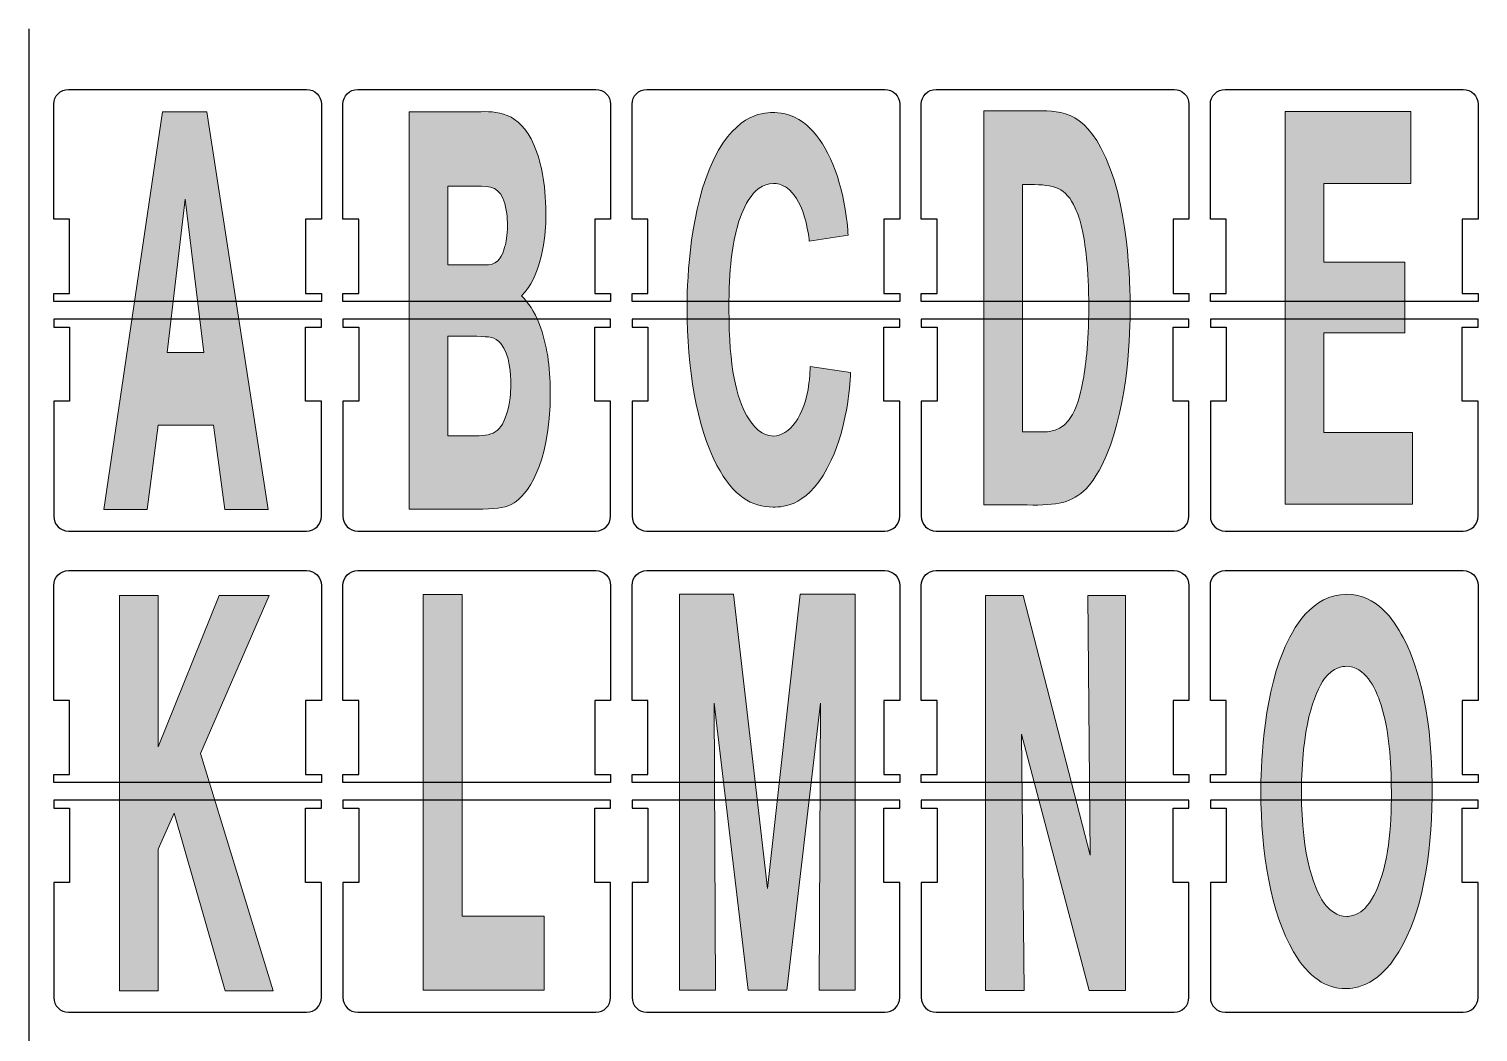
# Model space of a CAD drawing. Header units: millimetres. Extents: x 39 to 639, y -9 to 390.
# Drawn here: x 38.7 to 331, y 188 to 390.5 of the extents above; entities that cross this region are included whole.
import ezdxf

# ---------------------------------------------------------------- set-up
doc = ezdxf.new("R2010")
doc.units = ezdxf.units.MM
doc.header["$MEASUREMENT"] = 0
doc.layers.get('0').update_dxf_attribs({"lineweight": 0})

# ---------------------------------------------------------------- blocks, each defined once
blk = doc.blocks.new('Block_0')
at = {"true_color": 0xff0000, "transparency": 33554687}
h = blk.add_hatch(color=1, dxfattribs=at)
h.dxf.hatch_style = 2
edge = h.paths.add_edge_path()
edge.add_spline(control_points=[(73.96, 325.2), (73.96, 325.2), (70.16, 356.14), (70.16, 356.14), (70.16, 356.14), (66.55, 325.2), (66.55, 325.2), (66.55, 325.2), (73.96, 325.2), (73.96, 325.2)], knot_values=[0, 0, 0, 0, 1, 1, 1, 2, 2, 2, 3, 3, 3, 3], degree=3, periodic=0)
edge = h.paths.add_edge_path()
edge.add_spline(control_points=[(86.95, 293.46), (86.95, 293.46), (78.16, 293.46), (78.16, 293.46), (78.16, 293.46), (75.89, 310.52), (75.89, 310.52), (75.89, 310.52), (64.73, 310.52), (64.73, 310.52), (64.73, 310.52), (62.5, 293.46), (62.5, 293.46), (62.5, 293.46), (53.76, 293.46), (53.76, 293.46), (53.76, 293.46), (65.62, 373.78), (65.62, 373.78), (65.62, 373.78), (74.56, 373.78), (74.56, 373.78), (74.56, 373.78), (86.95, 293.46), (86.95, 293.46)], knot_values=[0, 0, 0, 0, 1, 1, 1, 2, 2, 2, 3, 3, 3, 4, 4, 4, 5, 5, 5, 6, 6, 6, 7, 7, 7, 8, 8, 8, 8], degree=3, periodic=0)
for points, knots in [([(86.95, 293.46), (86.95, 293.46), (78.16, 293.46), (78.16, 293.46), (78.16, 293.46), (75.89, 310.52), (75.89, 310.52), (75.89, 310.52), (64.73, 310.52), (64.73, 310.52), (64.73, 310.52), (62.5, 293.46), (62.5, 293.46), (62.5, 293.46), (53.76, 293.46), (53.76, 293.46), (53.76, 293.46), (65.62, 373.78), (65.62, 373.78), (65.62, 373.78), (74.56, 373.78), (74.56, 373.78), (74.56, 373.78), (86.95, 293.46), (86.95, 293.46)], [0, 0, 0, 0, 1, 1, 1, 2, 2, 2, 3, 3, 3, 4, 4, 4, 5, 5, 5, 6, 6, 6, 7, 7, 7, 8, 8, 8, 8]), ([(73.96, 325.2), (73.96, 325.2), (70.16, 356.14), (70.16, 356.14), (70.16, 356.14), (66.55, 325.2), (66.55, 325.2), (66.55, 325.2), (73.96, 325.2), (73.96, 325.2)], [0, 0, 0, 0, 1, 1, 1, 2, 2, 2, 3, 3, 3, 3])]:
    blk.add_open_spline(points, degree=3, knots=knots)
blk = doc.blocks.new('Block_1')
at = {"true_color": 0xff0000, "transparency": 33554687}
h = blk.add_hatch(color=1, dxfattribs=at)
h.dxf.hatch_style = 2
edge = h.paths.add_edge_path()
edge.add_spline(control_points=[(123.2, 308.34), (123.2, 308.34), (128.04, 308.34), (128.04, 308.34), (132.14, 308.34), (134.06, 308.79), (135.25, 313.56), (135.84, 315.84), (135.89, 317.99), (135.89, 318.9), (135.89, 320.49), (135.69, 324.81), (133.87, 326.97), (132.63, 328.45), (131.59, 328.34), (129.02, 328.45), (129.02, 328.45), (123.2, 328.45), (123.2, 328.45), (123.2, 328.45), (123.2, 308.34), (123.2, 308.34)], knot_values=[0, 0, 0, 0, 1, 1, 1, 2, 2, 2, 3, 3, 3, 4, 4, 4, 5, 5, 5, 6, 6, 6, 7, 7, 7, 7], degree=3, periodic=0)
edge = h.paths.add_edge_path()
edge.add_spline(control_points=[(123.2, 342.88), (123.2, 342.88), (131.4, 342.88), (131.4, 342.88), (133.37, 343.11), (134.21, 344.59), (134.7, 346.63), (134.9, 347.32), (135.2, 348.79), (135.2, 350.84), (135.2, 351.52), (135.15, 353.45), (134.66, 355.27), (133.67, 358.57), (131.99, 358.79), (128.83, 358.79), (128.83, 358.79), (123.2, 358.79), (123.2, 358.79), (123.2, 358.79), (123.2, 342.88), (123.2, 342.88)], knot_values=[0, 0, 0, 0, 1, 1, 1, 2, 2, 2, 3, 3, 3, 4, 4, 4, 5, 5, 5, 6, 6, 6, 7, 7, 7, 7], degree=3, periodic=0)
edge = h.paths.add_edge_path()
edge.add_spline(control_points=[(115.39, 293.56), (115.39, 293.56), (115.39, 373.79), (115.39, 373.79), (115.39, 373.79), (129.86, 373.79), (129.86, 373.79), (133.77, 373.91), (138.36, 373.45), (141.08, 365.73), (141.77, 363.79), (142.95, 359.7), (142.95, 353.22), (142.95, 350.38), (142.66, 343.79), (139.89, 339.02), (139.25, 338), (138.71, 337.31), (138.01, 336.63), (139.54, 335.16), (140.53, 333.68), (141.67, 330.84), (143.15, 326.86), (143.84, 322.43), (143.84, 317.2), (143.84, 301.74), (138.75, 296.29), (136.53, 294.81), (135, 293.9), (133.47, 293.67), (130.21, 293.56), (130.21, 293.56), (115.39, 293.56), (115.39, 293.56)], knot_values=[0, 0, 0, 0, 1, 1, 1, 2, 2, 2, 3, 3, 3, 4, 4, 4, 5, 5, 5, 6, 6, 6, 7, 7, 7, 8, 8, 8, 9, 9, 9, 10, 10, 10, 11, 11, 11, 11], degree=3, periodic=0)
for points, knots in [([(115.39, 293.56), (115.39, 293.56), (115.39, 373.79), (115.39, 373.79), (115.39, 373.79), (129.86, 373.79), (129.86, 373.79), (133.77, 373.91), (138.36, 373.45), (141.08, 365.73), (141.77, 363.79), (142.95, 359.7), (142.95, 353.22), (142.95, 350.38), (142.66, 343.79), (139.89, 339.02), (139.25, 338), (138.71, 337.31), (138.01, 336.63), (139.54, 335.16), (140.53, 333.68), (141.67, 330.84), (143.15, 326.86), (143.84, 322.43), (143.84, 317.2), (143.84, 301.74), (138.75, 296.29), (136.53, 294.81), (135, 293.9), (133.47, 293.67), (130.21, 293.56), (130.21, 293.56), (115.39, 293.56), (115.39, 293.56)], [0, 0, 0, 0, 1, 1, 1, 2, 2, 2, 3, 3, 3, 4, 4, 4, 5, 5, 5, 6, 6, 6, 7, 7, 7, 8, 8, 8, 9, 9, 9, 10, 10, 10, 11, 11, 11, 11]), ([(123.2, 342.88), (123.2, 342.88), (131.4, 342.88), (131.4, 342.88), (133.37, 343.11), (134.21, 344.59), (134.7, 346.63), (134.9, 347.32), (135.2, 348.79), (135.2, 350.84), (135.2, 351.52), (135.15, 353.45), (134.66, 355.27), (133.67, 358.57), (131.99, 358.79), (128.83, 358.79), (128.83, 358.79), (123.2, 358.79), (123.2, 358.79), (123.2, 358.79), (123.2, 342.88), (123.2, 342.88)], [0, 0, 0, 0, 1, 1, 1, 2, 2, 2, 3, 3, 3, 4, 4, 4, 5, 5, 5, 6, 6, 6, 7, 7, 7, 7]), ([(123.2, 308.34), (123.2, 308.34), (128.04, 308.34), (128.04, 308.34), (132.14, 308.34), (134.06, 308.79), (135.25, 313.56), (135.84, 315.84), (135.89, 317.99), (135.89, 318.9), (135.89, 320.49), (135.69, 324.81), (133.87, 326.97), (132.63, 328.45), (131.59, 328.34), (129.02, 328.45), (129.02, 328.45), (123.2, 328.45), (123.2, 328.45), (123.2, 328.45), (123.2, 308.34), (123.2, 308.34)], [0, 0, 0, 0, 1, 1, 1, 2, 2, 2, 3, 3, 3, 4, 4, 4, 5, 5, 5, 6, 6, 6, 7, 7, 7, 7])]:
    blk.add_open_spline(points, degree=3, knots=knots)
blk = doc.blocks.new('Block_2')
at = {"true_color": 0xff0000, "transparency": 33554687}
h = blk.add_hatch(color=1, dxfattribs=at)
h.dxf.hatch_style = 2
edge = h.paths.add_edge_path()
edge.add_spline(control_points=[(204.42, 321.15), (204.22, 317.7), (203.68, 310.26), (200.52, 303.47), (196.22, 293.99), (190.79, 293.99), (188.82, 293.99), (184.47, 293.99), (180.76, 296.14), (177.46, 302.39), (173.31, 310.26), (171.43, 322.33), (171.43, 333.97), (171.43, 338.39), (171.68, 351.86), (176.02, 362.43), (180.52, 373.2), (186.54, 373.63), (188.72, 373.63), (189.65, 373.63), (192.32, 373.53), (194.94, 371.59), (198.59, 368.89), (201.66, 363.18), (203.14, 355.2), (203.68, 352.29), (203.83, 350.14), (203.93, 348.85), (203.93, 348.85), (196.08, 347.66), (196.08, 347.66), (195.98, 348.74), (195.78, 350.35), (195.14, 352.51), (193.16, 358.98), (190.05, 359.3), (188.86, 359.3), (184.47, 359.3), (182.39, 353.59), (181.51, 350.35), (180.57, 346.91), (179.88, 342.38), (179.88, 333.86), (179.88, 322.01), (181.46, 315.97), (183.48, 312.42), (185.6, 308.64), (187.88, 308.32), (188.86, 308.32), (192.03, 308.43), (195.09, 312.09), (196.03, 318.99), (196.17, 320.07), (196.22, 320.39), (196.27, 322.33), (196.27, 322.33), (204.42, 321.15), (204.42, 321.15)], knot_values=[0, 0, 0, 0, 1, 1, 1, 2, 2, 2, 3, 3, 3, 4, 4, 4, 5, 5, 5, 6, 6, 6, 7, 7, 7, 8, 8, 8, 9, 9, 9, 10, 10, 10, 11, 11, 11, 12, 12, 12, 13, 13, 13, 14, 14, 14, 15, 15, 15, 16, 16, 16, 17, 17, 17, 18, 18, 18, 19, 19, 19, 19], degree=3, periodic=0)
blk.add_open_spline([(204.42, 321.15), (204.22, 317.7), (203.68, 310.26), (200.52, 303.47), (196.22, 293.99), (190.79, 293.99), (188.82, 293.99), (184.47, 293.99), (180.76, 296.14), (177.46, 302.39), (173.31, 310.26), (171.43, 322.33), (171.43, 333.97), (171.43, 338.39), (171.68, 351.86), (176.02, 362.43), (180.52, 373.2), (186.54, 373.63), (188.72, 373.63), (189.65, 373.63), (192.32, 373.53), (194.94, 371.59), (198.59, 368.89), (201.66, 363.18), (203.14, 355.2), (203.68, 352.29), (203.83, 350.14), (203.93, 348.85), (203.93, 348.85), (196.08, 347.66), (196.08, 347.66), (195.98, 348.74), (195.78, 350.35), (195.14, 352.51), (193.16, 358.98), (190.05, 359.3), (188.86, 359.3), (184.47, 359.3), (182.39, 353.59), (181.51, 350.35), (180.57, 346.91), (179.88, 342.38), (179.88, 333.86), (179.88, 322.01), (181.46, 315.97), (183.48, 312.42), (185.6, 308.64), (187.88, 308.32), (188.86, 308.32), (192.03, 308.43), (195.09, 312.09), (196.03, 318.99), (196.17, 320.07), (196.22, 320.39), (196.27, 322.33), (196.27, 322.33), (204.42, 321.15), (204.42, 321.15)], degree=3, knots=[0, 0, 0, 0, 1, 1, 1, 2, 2, 2, 3, 3, 3, 4, 4, 4, 5, 5, 5, 6, 6, 6, 7, 7, 7, 8, 8, 8, 9, 9, 9, 10, 10, 10, 11, 11, 11, 12, 12, 12, 13, 13, 13, 14, 14, 14, 15, 15, 15, 16, 16, 16, 17, 17, 17, 18, 18, 18, 19, 19, 19, 19])
blk = doc.blocks.new('Block_3')
at = {"true_color": 0xff0000, "transparency": 33554687}
h = blk.add_hatch(color=1, dxfattribs=at)
h.dxf.hatch_style = 2
edge = h.paths.add_edge_path()
edge.add_spline(control_points=[(239.08, 309.16), (239.08, 309.16), (243.33, 309.16), (243.33, 309.16), (243.77, 309.16), (247.18, 308.94), (249.2, 312.65), (250.39, 314.79), (251.03, 318.17), (251.23, 319.08), (251.82, 322.12), (252.46, 326.74), (252.46, 334.4), (252.46, 342.17), (251.77, 347.36), (251.08, 350.29), (250.69, 351.98), (250.34, 353.1), (249.75, 354.34), (247.87, 358.51), (245.45, 359.08), (240.66, 359.08), (240.66, 359.08), (239.08, 359.08), (239.08, 359.08), (239.08, 359.08), (239.08, 309.16), (239.08, 309.16)], knot_values=[0, 0, 0, 0, 1, 1, 1, 2, 2, 2, 3, 3, 3, 4, 4, 4, 5, 5, 5, 6, 6, 6, 7, 7, 7, 8, 8, 8, 9, 9, 9, 9], degree=3, periodic=0)
edge = h.paths.add_edge_path()
edge.add_spline(control_points=[(240.02, 373.95), (245.4, 373.95), (250.44, 374.85), (254.93, 366.51), (260.61, 356.03), (260.81, 338.57), (260.81, 334.17), (260.81, 329.56), (260.61, 315.13), (256.02, 304.43), (255.48, 303.08), (253.99, 299.81), (251.92, 297.67), (249.06, 294.85), (246.19, 294.29), (240.07, 294.4), (240.07, 294.4), (231.28, 294.4), (231.28, 294.4), (231.28, 294.4), (231.28, 373.95), (231.28, 373.95), (231.28, 373.95), (240.02, 373.95), (240.02, 373.95)], knot_values=[0, 0, 0, 0, 1, 1, 1, 2, 2, 2, 3, 3, 3, 4, 4, 4, 5, 5, 5, 6, 6, 6, 7, 7, 7, 8, 8, 8, 8], degree=3, periodic=0)
for points, knots in [([(240.02, 373.95), (245.4, 373.95), (250.44, 374.85), (254.93, 366.51), (260.61, 356.03), (260.81, 338.57), (260.81, 334.17), (260.81, 329.56), (260.61, 315.13), (256.02, 304.43), (255.48, 303.08), (253.99, 299.81), (251.92, 297.67), (249.06, 294.85), (246.19, 294.29), (240.07, 294.4), (240.07, 294.4), (231.28, 294.4), (231.28, 294.4), (231.28, 294.4), (231.28, 373.95), (231.28, 373.95), (231.28, 373.95), (240.02, 373.95), (240.02, 373.95)], [0, 0, 0, 0, 1, 1, 1, 2, 2, 2, 3, 3, 3, 4, 4, 4, 5, 5, 5, 6, 6, 6, 7, 7, 7, 8, 8, 8, 8]), ([(239.08, 309.16), (239.08, 309.16), (243.33, 309.16), (243.33, 309.16), (243.77, 309.16), (247.18, 308.94), (249.2, 312.65), (250.39, 314.79), (251.03, 318.17), (251.23, 319.08), (251.82, 322.12), (252.46, 326.74), (252.46, 334.4), (252.46, 342.17), (251.77, 347.36), (251.08, 350.29), (250.69, 351.98), (250.34, 353.1), (249.75, 354.34), (247.87, 358.51), (245.45, 359.08), (240.66, 359.08), (240.66, 359.08), (239.08, 359.08), (239.08, 359.08), (239.08, 359.08), (239.08, 309.16), (239.08, 309.16)], [0, 0, 0, 0, 1, 1, 1, 2, 2, 2, 3, 3, 3, 4, 4, 4, 5, 5, 5, 6, 6, 6, 7, 7, 7, 8, 8, 8, 9, 9, 9, 9])]:
    blk.add_open_spline(points, degree=3, knots=knots)
blk = doc.blocks.new('Block_4')
at = {"true_color": 0xff0000, "transparency": 33554687}
h = blk.add_hatch(color=1, dxfattribs=at)
h.dxf.hatch_style = 2
edge = h.paths.add_edge_path()
edge.add_spline(control_points=[(316.22, 329.17), (316.22, 329.17), (299.87, 329.17), (299.87, 329.17), (299.87, 329.17), (299.87, 309.06), (299.87, 309.06), (299.87, 309.06), (317.8, 309.06), (317.8, 309.06), (317.8, 309.06), (317.8, 294.58), (317.8, 294.58), (317.8, 294.58), (292.07, 294.58), (292.07, 294.58), (292.07, 294.58), (292.07, 373.87), (292.07, 373.87), (292.07, 373.87), (317.45, 373.87), (317.45, 373.87), (317.45, 373.87), (317.45, 359.27), (317.45, 359.27), (317.45, 359.27), (299.87, 359.27), (299.87, 359.27), (299.87, 359.27), (299.87, 343.43), (299.87, 343.43), (299.87, 343.43), (316.22, 343.43), (316.22, 343.43), (316.22, 343.43), (316.22, 329.17), (316.22, 329.17)], knot_values=[0, 0, 0, 0, 1, 1, 1, 2, 2, 2, 3, 3, 3, 4, 4, 4, 5, 5, 5, 6, 6, 6, 7, 7, 7, 8, 8, 8, 9, 9, 9, 10, 10, 10, 11, 11, 11, 12, 12, 12, 12], degree=3, periodic=0)
blk.add_open_spline([(316.22, 329.17), (316.22, 329.17), (299.87, 329.17), (299.87, 329.17), (299.87, 329.17), (299.87, 309.06), (299.87, 309.06), (299.87, 309.06), (317.8, 309.06), (317.8, 309.06), (317.8, 309.06), (317.8, 294.58), (317.8, 294.58), (317.8, 294.58), (292.07, 294.58), (292.07, 294.58), (292.07, 294.58), (292.07, 373.87), (292.07, 373.87), (292.07, 373.87), (317.45, 373.87), (317.45, 373.87), (317.45, 373.87), (317.45, 359.27), (317.45, 359.27), (317.45, 359.27), (299.87, 359.27), (299.87, 359.27), (299.87, 359.27), (299.87, 343.43), (299.87, 343.43), (299.87, 343.43), (316.22, 343.43), (316.22, 343.43), (316.22, 343.43), (316.22, 329.17), (316.22, 329.17)], degree=3, knots=[0, 0, 0, 0, 1, 1, 1, 2, 2, 2, 3, 3, 3, 4, 4, 4, 5, 5, 5, 6, 6, 6, 7, 7, 7, 8, 8, 8, 9, 9, 9, 10, 10, 10, 11, 11, 11, 12, 12, 12, 12])
blk = doc.blocks.new('Block_10')
at = {"true_color": 0xff0000, "transparency": 33554687}
h = blk.add_hatch(color=1, dxfattribs=at)
h.dxf.hatch_style = 2
edge = h.paths.add_edge_path()
edge.add_spline(control_points=[(87.93, 196.34), (87.93, 196.34), (78.25, 196.34), (78.25, 196.34), (78.25, 196.34), (67.93, 232.17), (67.93, 232.17), (67.93, 232.17), (64.72, 224.93), (64.72, 224.93), (64.72, 224.93), (64.72, 196.34), (64.72, 196.34), (64.72, 196.34), (56.91, 196.34), (56.91, 196.34), (56.91, 196.34), (56.91, 276.13), (56.91, 276.13), (56.91, 276.13), (64.72, 276.13), (64.72, 276.13), (64.72, 276.13), (64.72, 245.61), (64.72, 245.61), (64.72, 245.61), (77.01, 276.13), (77.01, 276.13), (77.01, 276.13), (87.14, 276.13), (87.14, 276.13), (87.14, 276.13), (73.26, 244.26), (73.26, 244.26), (73.26, 244.26), (87.93, 196.34), (87.93, 196.34)], knot_values=[0, 0, 0, 0, 1, 1, 1, 2, 2, 2, 3, 3, 3, 4, 4, 4, 5, 5, 5, 6, 6, 6, 7, 7, 7, 8, 8, 8, 9, 9, 9, 10, 10, 10, 11, 11, 11, 12, 12, 12, 12], degree=3, periodic=0)
blk.add_open_spline([(87.93, 196.34), (87.93, 196.34), (78.25, 196.34), (78.25, 196.34), (78.25, 196.34), (67.93, 232.17), (67.93, 232.17), (67.93, 232.17), (64.72, 224.93), (64.72, 224.93), (64.72, 224.93), (64.72, 196.34), (64.72, 196.34), (64.72, 196.34), (56.91, 196.34), (56.91, 196.34), (56.91, 196.34), (56.91, 276.13), (56.91, 276.13), (56.91, 276.13), (64.72, 276.13), (64.72, 276.13), (64.72, 276.13), (64.72, 245.61), (64.72, 245.61), (64.72, 245.61), (77.01, 276.13), (77.01, 276.13), (77.01, 276.13), (87.14, 276.13), (87.14, 276.13), (87.14, 276.13), (73.26, 244.26), (73.26, 244.26), (73.26, 244.26), (87.93, 196.34), (87.93, 196.34)], degree=3, knots=[0, 0, 0, 0, 1, 1, 1, 2, 2, 2, 3, 3, 3, 4, 4, 4, 5, 5, 5, 6, 6, 6, 7, 7, 7, 8, 8, 8, 9, 9, 9, 10, 10, 10, 11, 11, 11, 12, 12, 12, 12])
blk = doc.blocks.new('Block_11')
at = {"true_color": 0xff0000, "transparency": 33554687}
h = blk.add_hatch(color=1, dxfattribs=at)
h.dxf.hatch_style = 2
edge = h.paths.add_edge_path()
edge.add_spline(control_points=[(142.57, 211.38), (142.57, 211.38), (142.57, 196.46), (142.57, 196.46), (142.57, 196.46), (118.22, 196.46), (118.22, 196.46), (118.22, 196.46), (118.22, 276.3), (118.22, 276.3), (118.22, 276.3), (126.07, 276.3), (126.07, 276.3), (126.07, 276.3), (126.07, 211.38), (126.07, 211.38), (126.07, 211.38), (142.57, 211.38), (142.57, 211.38)], knot_values=[0, 0, 0, 0, 1, 1, 1, 2, 2, 2, 3, 3, 3, 4, 4, 4, 5, 5, 5, 6, 6, 6, 6], degree=3, periodic=0)
blk.add_open_spline([(142.57, 211.38), (142.57, 211.38), (142.57, 196.46), (142.57, 196.46), (142.57, 196.46), (118.22, 196.46), (118.22, 196.46), (118.22, 196.46), (118.22, 276.3), (118.22, 276.3), (118.22, 276.3), (126.07, 276.3), (126.07, 276.3), (126.07, 276.3), (126.07, 211.38), (126.07, 211.38), (126.07, 211.38), (142.57, 211.38), (142.57, 211.38)], degree=3, knots=[0, 0, 0, 0, 1, 1, 1, 2, 2, 2, 3, 3, 3, 4, 4, 4, 5, 5, 5, 6, 6, 6, 6])
blk = doc.blocks.new('Block_12')
at = {"true_color": 0xff0000, "transparency": 33554687}
h = blk.add_hatch(color=1, dxfattribs=at)
h.dxf.hatch_style = 2
edge = h.paths.add_edge_path()
edge.add_spline(control_points=[(205.32, 196.48), (205.32, 196.48), (198.11, 196.48), (198.11, 196.48), (198.11, 196.48), (198.36, 254.42), (198.36, 254.42), (198.36, 254.42), (191.59, 196.48), (191.59, 196.48), (191.59, 196.48), (183.74, 196.48), (183.74, 196.48), (183.74, 196.48), (176.88, 254.42), (176.88, 254.42), (176.88, 254.42), (177.17, 196.48), (177.17, 196.48), (177.17, 196.48), (169.91, 196.48), (169.91, 196.48), (169.91, 196.48), (169.91, 276.37), (169.91, 276.37), (169.91, 276.37), (180.83, 276.37), (180.83, 276.37), (180.83, 276.37), (187.69, 216.96), (187.69, 216.96), (187.69, 216.96), (194.26, 276.37), (194.26, 276.37), (194.26, 276.37), (205.32, 276.37), (205.32, 276.37), (205.32, 276.37), (205.32, 196.48), (205.32, 196.48)], knot_values=[0, 0, 0, 0, 1, 1, 1, 2, 2, 2, 3, 3, 3, 4, 4, 4, 5, 5, 5, 6, 6, 6, 7, 7, 7, 8, 8, 8, 9, 9, 9, 10, 10, 10, 11, 11, 11, 12, 12, 12, 13, 13, 13, 13], degree=3, periodic=0)
blk.add_open_spline([(205.32, 196.48), (205.32, 196.48), (198.11, 196.48), (198.11, 196.48), (198.11, 196.48), (198.36, 254.42), (198.36, 254.42), (198.36, 254.42), (191.59, 196.48), (191.59, 196.48), (191.59, 196.48), (183.74, 196.48), (183.74, 196.48), (183.74, 196.48), (176.88, 254.42), (176.88, 254.42), (176.88, 254.42), (177.17, 196.48), (177.17, 196.48), (177.17, 196.48), (169.91, 196.48), (169.91, 196.48), (169.91, 196.48), (169.91, 276.37), (169.91, 276.37), (169.91, 276.37), (180.83, 276.37), (180.83, 276.37), (180.83, 276.37), (187.69, 216.96), (187.69, 216.96), (187.69, 216.96), (194.26, 276.37), (194.26, 276.37), (194.26, 276.37), (205.32, 276.37), (205.32, 276.37), (205.32, 276.37), (205.32, 196.48), (205.32, 196.48)], degree=3, knots=[0, 0, 0, 0, 1, 1, 1, 2, 2, 2, 3, 3, 3, 4, 4, 4, 5, 5, 5, 6, 6, 6, 7, 7, 7, 8, 8, 8, 9, 9, 9, 10, 10, 10, 11, 11, 11, 12, 12, 12, 13, 13, 13, 13])
blk = doc.blocks.new('Block_13')
at = {"true_color": 0xff0000, "transparency": 33554687}
h = blk.add_hatch(color=1, dxfattribs=at)
h.dxf.hatch_style = 2
edge = h.paths.add_edge_path()
edge.add_spline(control_points=[(259.91, 196.41), (259.91, 196.41), (252.55, 196.41), (252.55, 196.41), (252.55, 196.41), (238.87, 248.13), (238.87, 248.13), (238.87, 248.13), (239.46, 196.41), (239.46, 196.41), (239.46, 196.41), (231.66, 196.41), (231.66, 196.41), (231.66, 196.41), (231.66, 276.14), (231.66, 276.14), (231.66, 276.14), (239.22, 276.14), (239.22, 276.14), (239.22, 276.14), (252.75, 223.74), (252.75, 223.74), (252.75, 223.74), (252.25, 276.14), (252.25, 276.14), (252.25, 276.14), (259.91, 276.14), (259.91, 276.14), (259.91, 276.14), (259.91, 196.41), (259.91, 196.41)], knot_values=[0, 0, 0, 0, 1, 1, 1, 2, 2, 2, 3, 3, 3, 4, 4, 4, 5, 5, 5, 6, 6, 6, 7, 7, 7, 8, 8, 8, 9, 9, 9, 10, 10, 10, 10], degree=3, periodic=0)
blk.add_open_spline([(259.91, 196.41), (259.91, 196.41), (252.55, 196.41), (252.55, 196.41), (252.55, 196.41), (238.87, 248.13), (238.87, 248.13), (238.87, 248.13), (239.46, 196.41), (239.46, 196.41), (239.46, 196.41), (231.66, 196.41), (231.66, 196.41), (231.66, 196.41), (231.66, 276.14), (231.66, 276.14), (231.66, 276.14), (239.22, 276.14), (239.22, 276.14), (239.22, 276.14), (252.75, 223.74), (252.75, 223.74), (252.75, 223.74), (252.25, 276.14), (252.25, 276.14), (252.25, 276.14), (259.91, 276.14), (259.91, 276.14), (259.91, 276.14), (259.91, 196.41), (259.91, 196.41)], degree=3, knots=[0, 0, 0, 0, 1, 1, 1, 2, 2, 2, 3, 3, 3, 4, 4, 4, 5, 5, 5, 6, 6, 6, 7, 7, 7, 8, 8, 8, 9, 9, 9, 10, 10, 10, 10])
blk = doc.blocks.new('Block_14')
at = {"true_color": 0xff0000, "transparency": 33554687}
h = blk.add_hatch(color=1, dxfattribs=at)
h.dxf.hatch_style = 2
edge = h.paths.add_edge_path()
edge.add_spline(control_points=[(311.14, 254.94), (310.25, 257.42), (308.23, 261.83), (304.43, 261.83), (303.74, 261.83), (301.81, 261.72), (300.03, 259.35), (297.86, 256.34), (295.39, 249.34), (295.39, 236.41), (295.39, 223.38), (298.06, 216.17), (300.38, 213.47), (301.07, 212.72), (302.5, 211.32), (304.53, 211.32), (305.86, 211.43), (308.58, 211.75), (310.85, 217.46), (313.17, 223.28), (313.61, 230.49), (313.51, 237.81), (313.42, 243.85), (312.92, 249.88), (311.14, 254.94)], knot_values=[0, 0, 0, 0, 1, 1, 1, 2, 2, 2, 3, 3, 3, 4, 4, 4, 5, 5, 5, 6, 6, 6, 7, 7, 7, 8, 8, 8, 8], degree=3, periodic=0)
edge = h.paths.add_edge_path()
edge.add_spline(control_points=[(315.89, 205.72), (311.39, 197.21), (306.3, 196.78), (304.23, 196.78), (300.38, 196.78), (296.87, 198.94), (293.76, 204.21), (289.22, 211.97), (287.19, 224.24), (287.19, 236.52), (287.19, 240.83), (287.44, 254.51), (291.73, 264.95), (293.61, 269.59), (297.56, 276.37), (304.53, 276.37), (310.6, 276.37), (313.96, 271.31), (315.89, 267.65), (318.26, 263.23), (321.61, 254.18), (321.76, 237.71), (321.86, 225.75), (320.18, 213.8), (315.89, 205.72)], knot_values=[0, 0, 0, 0, 1, 1, 1, 2, 2, 2, 3, 3, 3, 4, 4, 4, 5, 5, 5, 6, 6, 6, 7, 7, 7, 8, 8, 8, 8], degree=3, periodic=0)
for points in [[(315.89, 205.72), (311.39, 197.21), (306.3, 196.78), (304.23, 196.78), (300.38, 196.78), (296.87, 198.94), (293.76, 204.21), (289.22, 211.97), (287.19, 224.24), (287.19, 236.52), (287.19, 240.83), (287.44, 254.51), (291.73, 264.95), (293.61, 269.59), (297.56, 276.37), (304.53, 276.37), (310.6, 276.37), (313.96, 271.31), (315.89, 267.65), (318.26, 263.23), (321.61, 254.18), (321.76, 237.71), (321.86, 225.75), (320.18, 213.8), (315.89, 205.72)], [(311.14, 254.94), (310.25, 257.42), (308.23, 261.83), (304.43, 261.83), (303.74, 261.83), (301.81, 261.72), (300.03, 259.35), (297.86, 256.34), (295.39, 249.34), (295.39, 236.41), (295.39, 223.38), (298.06, 216.17), (300.38, 213.47), (301.07, 212.72), (302.5, 211.32), (304.53, 211.32), (305.86, 211.43), (308.58, 211.75), (310.85, 217.46), (313.17, 223.28), (313.61, 230.49), (313.51, 237.81), (313.42, 243.85), (312.92, 249.88), (311.14, 254.94)]]:
    blk.add_open_spline(points, degree=3, knots=[0, 0, 0, 0, 1, 1, 1, 2, 2, 2, 3, 3, 3, 4, 4, 4, 5, 5, 5, 6, 6, 6, 7, 7, 7, 8, 8, 8, 8])

msp = doc.modelspace()

# ---------------------------------------------------------------- linework, layer by layer
at = {"color": 18, "lineweight": 25, "true_color": 0x000000}
msp.add_line((38.67, 390.5), (38.67, -9.5), dxfattribs=at)
for points in [[(43.67, 337.1), (43.67, 337.1), (43.67, 335.5), (43.67, 335.5), (43.67, 335.5), (97.67, 335.5), (97.67, 335.5), (97.67, 335.5), (97.67, 337.1), (97.67, 337.1), (97.67, 337.1), (94.47, 337.1), (94.47, 337.1), (94.47, 337.1), (94.47, 352.1), (94.47, 352.1), (94.47, 352.1), (97.67, 352.1), (97.67, 352.1), (97.67, 352.1), (97.67, 375.3), (97.67, 375.3), (97.67, 376.96), (96.32, 378.3), (94.67, 378.3), (94.67, 378.3), (46.67, 378.3), (46.67, 378.3), (45.01, 378.3), (43.67, 376.96), (43.67, 375.3), (43.67, 375.3), (43.67, 352.1), (43.67, 352.1), (43.67, 352.1), (46.87, 352.1), (46.87, 352.1), (46.87, 352.1), (46.87, 337.1), (46.87, 337.1), (46.87, 337.1), (43.67, 337.1), (43.67, 337.1)], [(102, 337.1), (102, 337.1), (102, 335.5), (102, 335.5), (102, 335.5), (156, 335.5), (156, 335.5), (156, 335.5), (156, 337.1), (156, 337.1), (156, 337.1), (152.8, 337.1), (152.8, 337.1), (152.8, 337.1), (152.8, 352.1), (152.8, 352.1), (152.8, 352.1), (156, 352.1), (156, 352.1), (156, 352.1), (156, 375.3), (156, 375.3), (156, 376.96), (154.66, 378.3), (153, 378.3), (153, 378.3), (105, 378.3), (105, 378.3), (103.34, 378.3), (102, 376.96), (102, 375.3), (102, 375.3), (102, 352.1), (102, 352.1), (102, 352.1), (105.2, 352.1), (105.2, 352.1), (105.2, 352.1), (105.2, 337.1), (105.2, 337.1), (105.2, 337.1), (102, 337.1), (102, 337.1)], [(160.33, 337.1), (160.33, 337.1), (160.33, 335.5), (160.33, 335.5), (160.33, 335.5), (214.33, 335.5), (214.33, 335.5), (214.33, 335.5), (214.33, 337.1), (214.33, 337.1), (214.33, 337.1), (211.13, 337.1), (211.13, 337.1), (211.13, 337.1), (211.13, 352.1), (211.13, 352.1), (211.13, 352.1), (214.33, 352.1), (214.33, 352.1), (214.33, 352.1), (214.33, 375.3), (214.33, 375.3), (214.33, 376.96), (212.99, 378.3), (211.33, 378.3), (211.33, 378.3), (163.33, 378.3), (163.33, 378.3), (161.68, 378.3), (160.33, 376.96), (160.33, 375.3), (160.33, 375.3), (160.33, 352.1), (160.33, 352.1), (160.33, 352.1), (163.53, 352.1), (163.53, 352.1), (163.53, 352.1), (163.53, 337.1), (163.53, 337.1), (163.53, 337.1), (160.33, 337.1), (160.33, 337.1)], [(218.67, 337.1), (218.67, 337.1), (218.67, 335.5), (218.67, 335.5), (218.67, 335.5), (272.67, 335.5), (272.67, 335.5), (272.67, 335.5), (272.67, 337.1), (272.67, 337.1), (272.67, 337.1), (269.47, 337.1), (269.47, 337.1), (269.47, 337.1), (269.47, 352.1), (269.47, 352.1), (269.47, 352.1), (272.67, 352.1), (272.67, 352.1), (272.67, 352.1), (272.67, 375.3), (272.67, 375.3), (272.67, 376.96), (271.32, 378.3), (269.67, 378.3), (269.67, 378.3), (221.67, 378.3), (221.67, 378.3), (220.01, 378.3), (218.67, 376.96), (218.67, 375.3), (218.67, 375.3), (218.67, 352.1), (218.67, 352.1), (218.67, 352.1), (221.87, 352.1), (221.87, 352.1), (221.87, 352.1), (221.87, 337.1), (221.87, 337.1), (221.87, 337.1), (218.67, 337.1), (218.67, 337.1)], [(277, 337.1), (277, 337.1), (277, 335.5), (277, 335.5), (277, 335.5), (331, 335.5), (331, 335.5), (331, 335.5), (331, 337.1), (331, 337.1), (331, 337.1), (327.8, 337.1), (327.8, 337.1), (327.8, 337.1), (327.8, 352.1), (327.8, 352.1), (327.8, 352.1), (331, 352.1), (331, 352.1), (331, 352.1), (331, 375.3), (331, 375.3), (331, 376.96), (329.66, 378.3), (328, 378.3), (328, 378.3), (280, 378.3), (280, 378.3), (278.34, 378.3), (277, 376.96), (277, 375.3), (277, 375.3), (277, 352.1), (277, 352.1), (277, 352.1), (280.2, 352.1), (280.2, 352.1), (280.2, 352.1), (280.2, 337.1), (280.2, 337.1), (280.2, 337.1), (277, 337.1), (277, 337.1)], [(43.67, 330.33), (43.67, 330.33), (43.67, 331.93), (43.67, 331.93), (43.67, 331.93), (97.67, 331.93), (97.67, 331.93), (97.67, 331.93), (97.67, 330.33), (97.67, 330.33), (97.67, 330.33), (94.47, 330.33), (94.47, 330.33), (94.47, 330.33), (94.47, 315.33), (94.47, 315.33), (94.47, 315.33), (97.67, 315.33), (97.67, 315.33), (97.67, 315.33), (97.67, 292.13), (97.67, 292.13), (97.67, 290.47), (96.32, 289.13), (94.67, 289.13), (94.67, 289.13), (46.67, 289.13), (46.67, 289.13), (45.01, 289.13), (43.67, 290.47), (43.67, 292.13), (43.67, 292.13), (43.67, 315.33), (43.67, 315.33), (43.67, 315.33), (46.87, 315.33), (46.87, 315.33), (46.87, 315.33), (46.87, 330.33), (46.87, 330.33), (46.87, 330.33), (43.67, 330.33), (43.67, 330.33)], [(102, 330.33), (102, 330.33), (102, 331.93), (102, 331.93), (102, 331.93), (156, 331.93), (156, 331.93), (156, 331.93), (156, 330.33), (156, 330.33), (156, 330.33), (152.8, 330.33), (152.8, 330.33), (152.8, 330.33), (152.8, 315.33), (152.8, 315.33), (152.8, 315.33), (156, 315.33), (156, 315.33), (156, 315.33), (156, 292.13), (156, 292.13), (156, 290.47), (154.66, 289.13), (153, 289.13), (153, 289.13), (105, 289.13), (105, 289.13), (103.34, 289.13), (102, 290.47), (102, 292.13), (102, 292.13), (102, 315.33), (102, 315.33), (102, 315.33), (105.2, 315.33), (105.2, 315.33), (105.2, 315.33), (105.2, 330.33), (105.2, 330.33), (105.2, 330.33), (102, 330.33), (102, 330.33)], [(160.33, 330.33), (160.33, 330.33), (160.33, 331.93), (160.33, 331.93), (160.33, 331.93), (214.33, 331.93), (214.33, 331.93), (214.33, 331.93), (214.33, 330.33), (214.33, 330.33), (214.33, 330.33), (211.13, 330.33), (211.13, 330.33), (211.13, 330.33), (211.13, 315.33), (211.13, 315.33), (211.13, 315.33), (214.33, 315.33), (214.33, 315.33), (214.33, 315.33), (214.33, 292.13), (214.33, 292.13), (214.33, 290.47), (212.99, 289.13), (211.33, 289.13), (211.33, 289.13), (163.33, 289.13), (163.33, 289.13), (161.68, 289.13), (160.33, 290.47), (160.33, 292.13), (160.33, 292.13), (160.33, 315.33), (160.33, 315.33), (160.33, 315.33), (163.53, 315.33), (163.53, 315.33), (163.53, 315.33), (163.53, 330.33), (163.53, 330.33), (163.53, 330.33), (160.33, 330.33), (160.33, 330.33)], [(218.67, 330.33), (218.67, 330.33), (218.67, 331.93), (218.67, 331.93), (218.67, 331.93), (272.67, 331.93), (272.67, 331.93), (272.67, 331.93), (272.67, 330.33), (272.67, 330.33), (272.67, 330.33), (269.47, 330.33), (269.47, 330.33), (269.47, 330.33), (269.47, 315.33), (269.47, 315.33), (269.47, 315.33), (272.67, 315.33), (272.67, 315.33), (272.67, 315.33), (272.67, 292.13), (272.67, 292.13), (272.67, 290.47), (271.32, 289.13), (269.67, 289.13), (269.67, 289.13), (221.67, 289.13), (221.67, 289.13), (220.01, 289.13), (218.67, 290.47), (218.67, 292.13), (218.67, 292.13), (218.67, 315.33), (218.67, 315.33), (218.67, 315.33), (221.87, 315.33), (221.87, 315.33), (221.87, 315.33), (221.87, 330.33), (221.87, 330.33), (221.87, 330.33), (218.67, 330.33), (218.67, 330.33)], [(277, 330.33), (277, 330.33), (277, 331.93), (277, 331.93), (277, 331.93), (331, 331.93), (331, 331.93), (331, 331.93), (331, 330.33), (331, 330.33), (331, 330.33), (327.8, 330.33), (327.8, 330.33), (327.8, 330.33), (327.8, 315.33), (327.8, 315.33), (327.8, 315.33), (331, 315.33), (331, 315.33), (331, 315.33), (331, 292.13), (331, 292.13), (331, 290.47), (329.66, 289.13), (328, 289.13), (328, 289.13), (280, 289.13), (280, 289.13), (278.34, 289.13), (277, 290.47), (277, 292.13), (277, 292.13), (277, 315.33), (277, 315.33), (277, 315.33), (280.2, 315.33), (280.2, 315.33), (280.2, 315.33), (280.2, 330.33), (280.2, 330.33), (280.2, 330.33), (277, 330.33), (277, 330.33)], [(43.67, 239.96), (43.67, 239.96), (43.67, 238.36), (43.67, 238.36), (43.67, 238.36), (97.67, 238.36), (97.67, 238.36), (97.67, 238.36), (97.67, 239.96), (97.67, 239.96), (97.67, 239.96), (94.47, 239.96), (94.47, 239.96), (94.47, 239.96), (94.47, 254.96), (94.47, 254.96), (94.47, 254.96), (97.67, 254.96), (97.67, 254.96), (97.67, 254.96), (97.67, 278.16), (97.67, 278.16), (97.67, 279.81), (96.32, 281.16), (94.67, 281.16), (94.67, 281.16), (46.67, 281.16), (46.67, 281.16), (45.01, 281.16), (43.67, 279.81), (43.67, 278.16), (43.67, 278.16), (43.67, 254.96), (43.67, 254.96), (43.67, 254.96), (46.87, 254.96), (46.87, 254.96), (46.87, 254.96), (46.87, 239.96), (46.87, 239.96), (46.87, 239.96), (43.67, 239.96), (43.67, 239.96)], [(102, 239.96), (102, 239.96), (102, 238.36), (102, 238.36), (102, 238.36), (156, 238.36), (156, 238.36), (156, 238.36), (156, 239.96), (156, 239.96), (156, 239.96), (152.8, 239.96), (152.8, 239.96), (152.8, 239.96), (152.8, 254.96), (152.8, 254.96), (152.8, 254.96), (156, 254.96), (156, 254.96), (156, 254.96), (156, 278.16), (156, 278.16), (156, 279.81), (154.66, 281.16), (153, 281.16), (153, 281.16), (105, 281.16), (105, 281.16), (103.34, 281.16), (102, 279.81), (102, 278.16), (102, 278.16), (102, 254.96), (102, 254.96), (102, 254.96), (105.2, 254.96), (105.2, 254.96), (105.2, 254.96), (105.2, 239.96), (105.2, 239.96), (105.2, 239.96), (102, 239.96), (102, 239.96)], [(160.33, 239.96), (160.33, 239.96), (160.33, 238.36), (160.33, 238.36), (160.33, 238.36), (214.33, 238.36), (214.33, 238.36), (214.33, 238.36), (214.33, 239.96), (214.33, 239.96), (214.33, 239.96), (211.13, 239.96), (211.13, 239.96), (211.13, 239.96), (211.13, 254.96), (211.13, 254.96), (211.13, 254.96), (214.33, 254.96), (214.33, 254.96), (214.33, 254.96), (214.33, 278.16), (214.33, 278.16), (214.33, 279.81), (212.99, 281.16), (211.33, 281.16), (211.33, 281.16), (163.33, 281.16), (163.33, 281.16), (161.68, 281.16), (160.33, 279.81), (160.33, 278.16), (160.33, 278.16), (160.33, 254.96), (160.33, 254.96), (160.33, 254.96), (163.53, 254.96), (163.53, 254.96), (163.53, 254.96), (163.53, 239.96), (163.53, 239.96), (163.53, 239.96), (160.33, 239.96), (160.33, 239.96)], [(218.67, 239.96), (218.67, 239.96), (218.67, 238.36), (218.67, 238.36), (218.67, 238.36), (272.67, 238.36), (272.67, 238.36), (272.67, 238.36), (272.67, 239.96), (272.67, 239.96), (272.67, 239.96), (269.47, 239.96), (269.47, 239.96), (269.47, 239.96), (269.47, 254.96), (269.47, 254.96), (269.47, 254.96), (272.67, 254.96), (272.67, 254.96), (272.67, 254.96), (272.67, 278.16), (272.67, 278.16), (272.67, 279.81), (271.32, 281.16), (269.67, 281.16), (269.67, 281.16), (221.67, 281.16), (221.67, 281.16), (220.01, 281.16), (218.67, 279.81), (218.67, 278.16), (218.67, 278.16), (218.67, 254.96), (218.67, 254.96), (218.67, 254.96), (221.87, 254.96), (221.87, 254.96), (221.87, 254.96), (221.87, 239.96), (221.87, 239.96), (221.87, 239.96), (218.67, 239.96), (218.67, 239.96)], [(277, 239.96), (277, 239.96), (277, 238.36), (277, 238.36), (277, 238.36), (331, 238.36), (331, 238.36), (331, 238.36), (331, 239.96), (331, 239.96), (331, 239.96), (327.8, 239.96), (327.8, 239.96), (327.8, 239.96), (327.8, 254.96), (327.8, 254.96), (327.8, 254.96), (331, 254.96), (331, 254.96), (331, 254.96), (331, 278.16), (331, 278.16), (331, 279.81), (329.66, 281.16), (328, 281.16), (328, 281.16), (280, 281.16), (280, 281.16), (278.34, 281.16), (277, 279.81), (277, 278.16), (277, 278.16), (277, 254.96), (277, 254.96), (277, 254.96), (280.2, 254.96), (280.2, 254.96), (280.2, 254.96), (280.2, 239.96), (280.2, 239.96), (280.2, 239.96), (277, 239.96), (277, 239.96)], [(43.67, 233.19), (43.67, 233.19), (43.67, 234.79), (43.67, 234.79), (43.67, 234.79), (97.67, 234.79), (97.67, 234.79), (97.67, 234.79), (97.67, 233.19), (97.67, 233.19), (97.67, 233.19), (94.47, 233.19), (94.47, 233.19), (94.47, 233.19), (94.47, 218.19), (94.47, 218.19), (94.47, 218.19), (97.67, 218.19), (97.67, 218.19), (97.67, 218.19), (97.67, 194.99), (97.67, 194.99), (97.67, 193.33), (96.32, 191.99), (94.67, 191.99), (94.67, 191.99), (46.67, 191.99), (46.67, 191.99), (45.01, 191.99), (43.67, 193.33), (43.67, 194.99), (43.67, 194.99), (43.67, 218.19), (43.67, 218.19), (43.67, 218.19), (46.87, 218.19), (46.87, 218.19), (46.87, 218.19), (46.87, 233.19), (46.87, 233.19), (46.87, 233.19), (43.67, 233.19), (43.67, 233.19)], [(102, 233.19), (102, 233.19), (102, 234.79), (102, 234.79), (102, 234.79), (156, 234.79), (156, 234.79), (156, 234.79), (156, 233.19), (156, 233.19), (156, 233.19), (152.8, 233.19), (152.8, 233.19), (152.8, 233.19), (152.8, 218.19), (152.8, 218.19), (152.8, 218.19), (156, 218.19), (156, 218.19), (156, 218.19), (156, 194.99), (156, 194.99), (156, 193.33), (154.66, 191.99), (153, 191.99), (153, 191.99), (105, 191.99), (105, 191.99), (103.34, 191.99), (102, 193.33), (102, 194.99), (102, 194.99), (102, 218.19), (102, 218.19), (102, 218.19), (105.2, 218.19), (105.2, 218.19), (105.2, 218.19), (105.2, 233.19), (105.2, 233.19), (105.2, 233.19), (102, 233.19), (102, 233.19)], [(160.33, 233.19), (160.33, 233.19), (160.33, 234.79), (160.33, 234.79), (160.33, 234.79), (214.33, 234.79), (214.33, 234.79), (214.33, 234.79), (214.33, 233.19), (214.33, 233.19), (214.33, 233.19), (211.13, 233.19), (211.13, 233.19), (211.13, 233.19), (211.13, 218.19), (211.13, 218.19), (211.13, 218.19), (214.33, 218.19), (214.33, 218.19), (214.33, 218.19), (214.33, 194.99), (214.33, 194.99), (214.33, 193.33), (212.99, 191.99), (211.33, 191.99), (211.33, 191.99), (163.33, 191.99), (163.33, 191.99), (161.68, 191.99), (160.33, 193.33), (160.33, 194.99), (160.33, 194.99), (160.33, 218.19), (160.33, 218.19), (160.33, 218.19), (163.53, 218.19), (163.53, 218.19), (163.53, 218.19), (163.53, 233.19), (163.53, 233.19), (163.53, 233.19), (160.33, 233.19), (160.33, 233.19)], [(218.67, 233.19), (218.67, 233.19), (218.67, 234.79), (218.67, 234.79), (218.67, 234.79), (272.67, 234.79), (272.67, 234.79), (272.67, 234.79), (272.67, 233.19), (272.67, 233.19), (272.67, 233.19), (269.47, 233.19), (269.47, 233.19), (269.47, 233.19), (269.47, 218.19), (269.47, 218.19), (269.47, 218.19), (272.67, 218.19), (272.67, 218.19), (272.67, 218.19), (272.67, 194.99), (272.67, 194.99), (272.67, 193.33), (271.32, 191.99), (269.67, 191.99), (269.67, 191.99), (221.67, 191.99), (221.67, 191.99), (220.01, 191.99), (218.67, 193.33), (218.67, 194.99), (218.67, 194.99), (218.67, 218.19), (218.67, 218.19), (218.67, 218.19), (221.87, 218.19), (221.87, 218.19), (221.87, 218.19), (221.87, 233.19), (221.87, 233.19), (221.87, 233.19), (218.67, 233.19), (218.67, 233.19)], [(277, 233.19), (277, 233.19), (277, 234.79), (277, 234.79), (277, 234.79), (331, 234.79), (331, 234.79), (331, 234.79), (331, 233.19), (331, 233.19), (331, 233.19), (327.8, 233.19), (327.8, 233.19), (327.8, 233.19), (327.8, 218.19), (327.8, 218.19), (327.8, 218.19), (331, 218.19), (331, 218.19), (331, 218.19), (331, 194.99), (331, 194.99), (331, 193.33), (329.66, 191.99), (328, 191.99), (328, 191.99), (280, 191.99), (280, 191.99), (278.34, 191.99), (277, 193.33), (277, 194.99), (277, 194.99), (277, 218.19), (277, 218.19), (277, 218.19), (280.2, 218.19), (280.2, 218.19), (280.2, 218.19), (280.2, 233.19), (280.2, 233.19), (280.2, 233.19), (277, 233.19), (277, 233.19)]]:
    msp.add_open_spline(points, degree=3, knots=[0, 0, 0, 0, 1, 1, 1, 2, 2, 2, 3, 3, 3, 4, 4, 4, 5, 5, 5, 6, 6, 6, 7, 7, 7, 8, 8, 8, 9, 9, 9, 10, 10, 10, 11, 11, 11, 12, 12, 12, 13, 13, 13, 14, 14, 14, 14], dxfattribs=at)

# ---------------------------------------------------------------- block references
for name in ['Block_3', 'Block_0', 'Block_1', 'Block_2', 'Block_4', 'Block_10', 'Block_11', 'Block_12', 'Block_13', 'Block_14']:
    msp.add_blockref(name, (0, 0))

doc.saveas('drawing.dxf')
